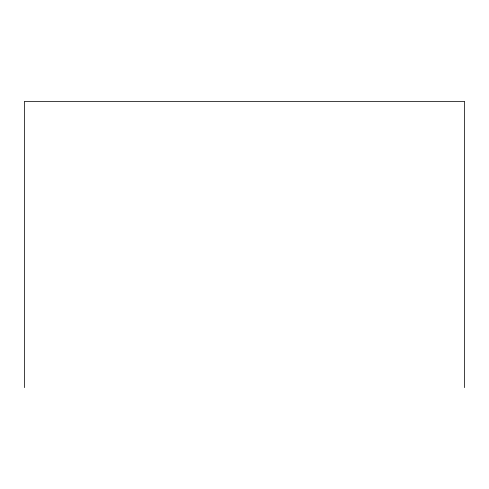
<?xml version="1.0" encoding="UTF-8"?>
<svg xmlns="http://www.w3.org/2000/svg" width="489" height="489" viewBox="0 0 489 489"><rect width="100%" height="100%" fill="white"/><g stroke="black" fill="none" stroke-linecap="round" stroke-linejoin="round"><path stroke-width="0.73" d="M464.55 387.63L464.55 101.37L24.45 101.37L24.45 387.63"/></g></svg>
